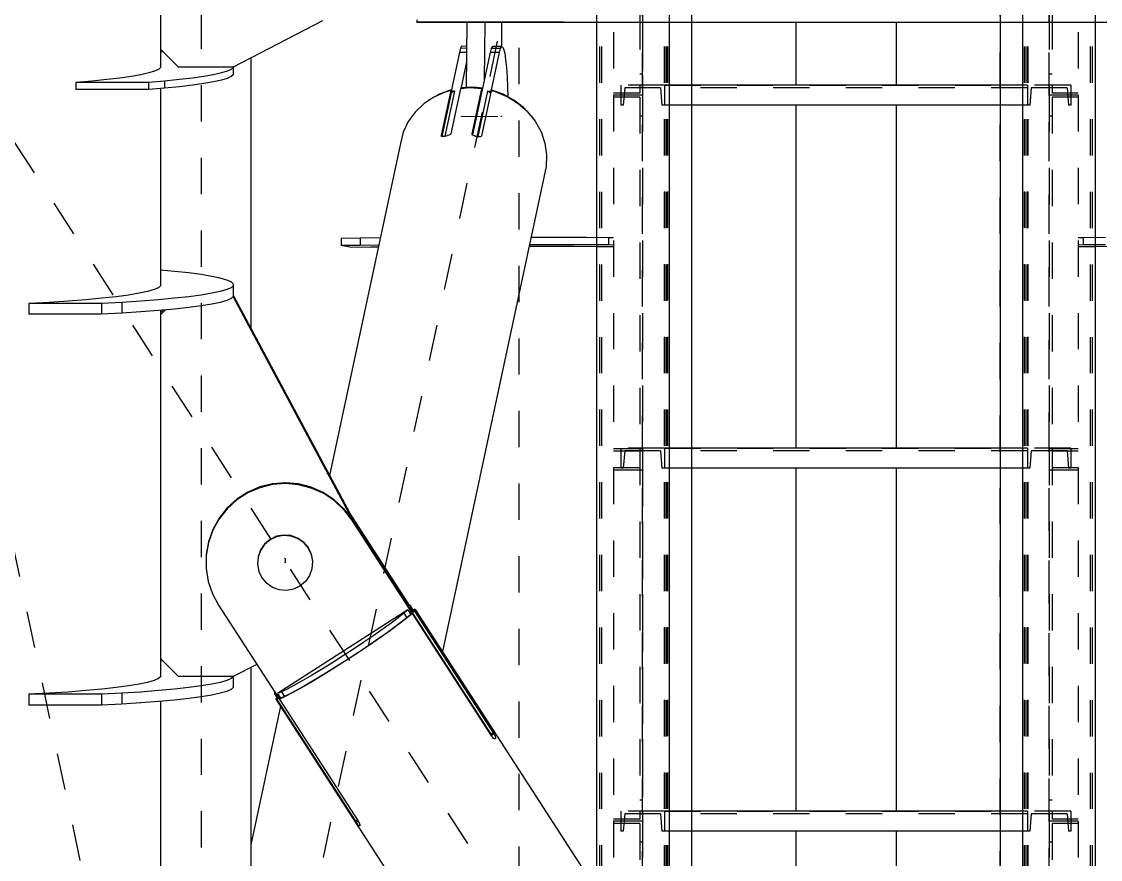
# Model space of a CAD drawing. Header units: millimetres. Extents: x 149919 to 150445, y 136651 to 136866.
# Drawn here: x 150260.593 to 150263.564, y 136731.443 to 136733.751 of the extents above; entities that cross this region are included whole.
import ezdxf

# ---------------------------------------------------------------- set-up
doc = ezdxf.new("R2010")
doc.units = ezdxf.units.MM
doc.header["$LTSCALE"] = 0.25
for name, pattern in [('CENTER', [50.8, 31.75, -6.35, 6.35, -6.35]), ('XKITLINE00', [0]), ('XKITLINE02', [4, 2, -2]), ('XKITLINE03', [6, 3, -1, 1, -1])]:
    doc.linetypes.add(name, pattern=pattern)

# ---------------------------------------------------------------- blocks, each defined once
blk = doc.blocks.new('çatıı')
at = {"color": 116, "linetype": 'XKITLINE02', "true_color": 0x136734}
for p, q in [((12037.16, 9590.91), (12037.15, 7919.31)), ((12037.69, 9590.91), (12037.69, 7919.31)), ((12054.92, 9590.91), (12054.92, 7919.31)), ((12055, 9590.95), (12055, 7919.31)), ((12055.46, 9590.91), (12055.45, 7919.31)), ((12055.85, 9590.95), (12055.85, 7919.31)), ((12147.49, 9590.95), (12147.48, 7919.31)), ((12147.49, 9590.95), (12147.48, 7919.31)), ((12154.14, 9590.95), (12154.13, 7919.31)), ((12154.14, 9590.95), (12154.13, 7919.31)), ((12154.54, 9590.91), (12154.53, 7919.31)), ((12154.99, 9590.95), (12154.98, 7919.31)), ((12154.99, 9590.95), (12154.98, 7919.31)), ((12155.07, 9590.91), (12155.07, 7919.31)), ((12172.3, 9590.91), (12172.3, 7919.31)), ((12172.84, 9590.91), (12172.83, 7919.31)), ((12048.2, 8420.09), (12048.2, 8318.11)), ((12049, 8420.09), (12049, 8317.52)), ((12160.98, 8420.09), (12160.98, 8317.52)), ((12161.78, 8420.09), (12161.78, 8318.11)), ((12041, 8414.84), (12041, 8317.52)), ((12168.98, 8414.84), (12168.98, 8317.52)), ((12036.3, 8383.05), (12036.3, 8337.53)), ((12049, 8383.05), (12049, 8317.52)), ((12056.3, 8383.05), (12056.3, 8337.53)), ((12062.5, 8383.05), (12062.5, 8337.53)), ((12147.48, 8383.05), (12147.48, 8337.53)), ((12153.68, 8383.05), (12153.68, 8337.53)), ((12173.68, 8383.05), (12173.68, 8337.53)), ((12049, 8323.35), (12048.2, 8323.35)), ((12161.78, 8323.35), (12160.98, 8323.35)), ((12048.2, 8318.11), (12041, 8318.11)), ((12043, 8320.27), (12043, 8314.77)), ((12055, 8320.27), (12043, 8320.27)), ((12043, 8320.27), (12043, 8314.77)), ((12044.07, 8319.57), (12043.68, 8314.77)), ((12044.07, 8319.57), (12043.68, 8314.77)), ((12053.94, 8319.57), (12044.07, 8319.57)), ((12053.94, 8319.57), (12054.32, 8314.77)), ((12053.94, 8319.57), (12054.32, 8314.77)), ((12055, 8320.27), (12055, 8314.77)), ((12062.5, 8320.27), (12055, 8320.27)), ((12055, 8320.27), (12055, 8314.77)), ((12055, 8320.27), (12055, 8314.77)), ((12154.98, 8319.57), (12055, 8319.57)), ((12154.98, 8320.27), (12147.48, 8320.27)), ((12154.98, 8320.27), (12154.98, 8314.77)), ((12154.98, 8320.27), (12154.98, 8314.77)), ((12166.98, 8320.27), (12154.98, 8320.27)), ((12154.98, 8320.27), (12154.98, 8314.77)), ((12156.05, 8319.57), (12155.66, 8314.77)), ((12156.05, 8319.57), (12155.66, 8314.77)), ((12165.92, 8319.57), (12156.05, 8319.57)), ((12168.98, 8318.11), (12161.78, 8318.11)), ((12165.92, 8319.57), (12166.3, 8314.77)), ((12165.92, 8319.57), (12166.3, 8314.77)), ((12166.98, 8320.27), (12166.98, 8314.77)), ((12166.98, 8320.27), (12166.98, 8314.77)), ((12049, 8317.52), (12041, 8317.52)), ((12041, 8317.52), (12041, 8219.49)), ((12049, 8317.52), (12041, 8317.52)), ((12048.2, 8316.94), (12041, 8316.94)), ((12048.2, 8316.94), (12048.2, 8214.27)), ((12049, 8317.52), (12049, 8214.27)), ((12168.98, 8317.52), (12160.98, 8317.52)), ((12160.98, 8317.52), (12160.98, 8214.27)), ((12168.98, 8317.52), (12160.98, 8317.52)), ((12161.78, 8316.94), (12161.78, 8214.27)), ((12168.98, 8316.94), (12161.78, 8316.94)), ((12168.98, 8317.52), (12168.98, 8219.49)), ((12043.68, 8314.77), (12043, 8314.77)), ((12055, 8314.77), (12054.32, 8314.77)), ((12062.5, 8314.77), (12055, 8314.77)), ((12154.98, 8314.77), (12147.48, 8314.77)), ((12155.66, 8314.77), (12154.98, 8314.77)), ((12166.98, 8314.77), (12166.3, 8314.77)), ((12049, 8311.72), (12048.2, 8311.72)), ((12161.78, 8311.72), (12160.98, 8311.72)), ((12049, 8220.07), (12041, 8220.07)), ((12043, 8220.27), (12043, 8214.77)), ((12055, 8220.27), (12043, 8220.27)), ((12043, 8220.27), (12043, 8214.77)), ((12049, 8220.09), (12048.2, 8220.09)), ((12048.2, 8220.09), (12048.2, 8118.11)), ((12049, 8220.09), (12049, 8117.52)), ((12055, 8220.27), (12055, 8214.77)), ((12062.5, 8220.27), (12055, 8220.27)), ((12055, 8220.27), (12055, 8214.77)), ((12055, 8220.27), (12055, 8214.77)), ((12154.98, 8220.27), (12147.48, 8220.27)), ((12154.98, 8220.27), (12154.98, 8214.77)), ((12154.98, 8220.27), (12154.98, 8214.77)), ((12166.98, 8220.27), (12154.98, 8220.27)), ((12154.98, 8220.27), (12154.98, 8214.77)), ((12160.98, 8220.09), (12160.98, 8117.52)), ((12161.78, 8220.09), (12160.98, 8220.09)), ((12168.98, 8220.07), (12160.98, 8220.07)), ((12161.78, 8220.09), (12161.78, 8118.11)), ((12166.98, 8220.27), (12166.98, 8214.77)), ((12166.98, 8220.27), (12166.98, 8214.77)), ((12048.2, 8219.49), (12041, 8219.49)), ((12044.07, 8219.57), (12043.68, 8214.77)), ((12044.07, 8219.57), (12043.68, 8214.77)), ((12053.94, 8219.57), (12044.07, 8219.57)), ((12053.94, 8219.57), (12054.32, 8214.77)), ((12053.94, 8219.57), (12054.32, 8214.77)), ((12154.98, 8219.57), (12055, 8219.57)), ((12156.05, 8219.57), (12155.66, 8214.77)), ((12156.05, 8219.57), (12155.66, 8214.77)), ((12165.92, 8219.57), (12156.05, 8219.57)), ((12168.98, 8219.49), (12161.78, 8219.49)), ((12165.92, 8219.57), (12166.3, 8214.77)), ((12165.92, 8219.57), (12166.3, 8214.77)), ((12048.2, 8214.84), (12041, 8214.84)), ((12041, 8214.84), (12041, 8117.52)), ((12049, 8214.26), (12041, 8214.26)), ((12043.68, 8214.77), (12043, 8214.77)), ((12049, 8214.27), (12048.2, 8214.27)), ((12055, 8214.77), (12054.32, 8214.77)), ((12062.5, 8214.77), (12055, 8214.77)), ((12154.98, 8214.77), (12147.48, 8214.77)), ((12155.66, 8214.77), (12154.98, 8214.77)), ((12161.78, 8214.27), (12160.98, 8214.27)), ((12168.98, 8214.26), (12160.98, 8214.26)), ((12168.98, 8214.84), (12161.78, 8214.84)), ((12166.98, 8214.77), (12166.3, 8214.77)), ((12168.98, 8214.84), (12168.98, 8117.52)), ((12049, 8123.35), (12048.2, 8123.35)), ((12161.78, 8123.35), (12160.98, 8123.35)), ((12043, 8120.27), (12043, 8114.77)), ((12055, 8120.27), (12043, 8120.27)), ((12043, 8120.27), (12043, 8114.77)), ((12044.07, 8119.57), (12043.68, 8114.77)), ((12044.07, 8119.57), (12043.68, 8114.77)), ((12053.94, 8119.57), (12044.07, 8119.57)), ((12049, 8120.27), (12049, 8117.52)), ((12053.94, 8119.57), (12054.32, 8114.77)), ((12053.94, 8119.57), (12054.32, 8114.77)), ((12055, 8120.27), (12055, 8114.77)), ((12062.5, 8120.27), (12055, 8120.27)), ((12055, 8120.27), (12055, 8114.77)), ((12055, 8120.27), (12055, 8114.77)), ((12154.98, 8119.57), (12055, 8119.57)), ((12154.98, 8120.27), (12147.48, 8120.27)), ((12154.98, 8120.27), (12154.98, 8114.77)), ((12154.98, 8120.27), (12154.98, 8114.77)), ((12166.98, 8120.27), (12154.98, 8120.27)), ((12154.98, 8120.27), (12154.98, 8114.77)), ((12156.05, 8119.57), (12155.66, 8114.77)), ((12156.05, 8119.57), (12155.66, 8114.77)), ((12165.92, 8119.57), (12156.05, 8119.57)), ((12165.92, 8119.57), (12166.3, 8114.77)), ((12165.92, 8119.57), (12166.3, 8114.77)), ((12166.98, 8120.27), (12166.98, 8114.77)), ((12166.98, 8120.27), (12166.98, 8114.77)), ((12048.2, 8118.11), (12041, 8118.11)), ((12041, 8117.52), (12041, 8019.49)), ((12049, 8117.52), (12041, 8117.52)), ((12049, 8117.52), (12041, 8117.52)), ((12048.2, 8116.94), (12041, 8116.94)), ((12048.2, 8116.94), (12048.2, 8014.27)), ((12049, 8117.52), (12049, 8014.27)), ((12160.98, 8117.52), (12160.98, 8014.27)), ((12168.98, 8117.52), (12160.98, 8117.52)), ((12168.98, 8117.52), (12160.98, 8117.52)), ((12168.98, 8118.11), (12161.78, 8118.11)), ((12161.78, 8116.94), (12161.78, 8014.27)), ((12168.98, 8116.94), (12161.78, 8116.94)), ((12168.98, 8117.52), (12168.98, 8019.49)), ((12043.68, 8114.77), (12043, 8114.77)), ((12055, 8114.77), (12054.32, 8114.77)), ((12062.5, 8114.77), (12055, 8114.77)), ((12154.98, 8114.77), (12147.48, 8114.77)), ((12155.66, 8114.77), (12154.98, 8114.77)), ((12166.98, 8114.77), (12166.3, 8114.77)), ((12049, 8111.72), (12048.2, 8111.72)), ((12161.78, 8111.72), (12160.98, 8111.72))]:
    blk.add_line(p, q, dxfattribs=at)
at = {"color": 1, "linetype": 'XKITLINE03'}
for p, q in [((12049, 7919.31), (12049.01, 9590.91)), ((12055, 9590.95), (12055, 7919.31)), ((12147.48, 7919.31), (12147.49, 9590.95)), ((12160.98, 7919.31), (12160.99, 9590.91)), ((12049, 8414.26), (12049, 8317.52)), ((12160.98, 8317.52), (12160.98, 8414.26)), ((12055, 8320.27), (12154.98, 8320.27)), ((12055, 8320.27), (12055, 8320.27)), ((12154.98, 8320.27), (12154.98, 8320.27)), ((12049, 8317.52), (12049, 8220.07)), ((12160.98, 8220.07), (12160.98, 8317.52)), ((12055, 8220.27), (12154.98, 8220.27)), ((12055, 8220.27), (12055, 8220.27)), ((12154.98, 8220.27), (12154.98, 8220.27)), ((12049, 8214.26), (12049, 8117.52)), ((12160.98, 8117.52), (12160.98, 8214.26)), ((12055, 8120.27), (12154.98, 8120.27)), ((12055, 8120.27), (12055, 8120.27)), ((12154.98, 8120.27), (12154.98, 8120.27)), ((12049, 8117.52), (12049, 8020.07)), ((12160.98, 8020.07), (12160.98, 8117.52))]:
    blk.add_line(p, q, dxfattribs=at)
at = {"color": 8, "linetype": 'CENTER'}
for p, q in [((12015, 8100.54), (12015, 8908.22)), ((11927.5, 7950.27), (11927.5, 8770.27)), ((11840, 7540.27), (12015, 8360.27)), ((11927.5, 7950.27), (11840, 8360.27)), ((12370, 7540.27), (11840, 8360.27)), ((11999.15, 8311.73), (12010.1, 8311.66)), ((11950.5, 8189.82), (11950.5, 8188.8))]:
    blk.add_line(p, q, dxfattribs=at)
at = {"color": 8, "linetype": 'XKITLINE00'}
for p, q in [((11916.2, 8390.02), (11916.2, 8330.21)), ((11960.8, 8337.99), (11936.2, 8325.23)), ((11986.8, 8338.25), (11986.8, 8337.65)), ((12026.8, 8337.65), (11986.8, 8337.65)), ((11986.8, 8337.65), (11986.8, 8337.52)), ((11986.8, 8337.52), (11986.8, 8337.5)), ((12026.8, 8337.52), (11986.8, 8337.52)), ((11986.8, 8337.52), (11986.8, 8337.5)), ((12223.2, 8337.5), (11986.8, 8337.5)), ((12000.54, 8337.52), (12000.4, 8319.65)), ((12005.52, 8337.52), (12005.39, 8321.78)), ((12010.15, 8337.52), (12010.09, 8330.9)), ((12027.11, 8337.64), (12026.8, 8337.65)), ((12026.8, 8337.65), (12026.8, 8337.52)), ((12027.11, 8337.52), (12026.8, 8337.52)), ((12027.39, 8337.62), (12027.11, 8337.64)), ((12027.11, 8337.64), (12027.11, 8337.52)), ((12027.39, 8337.52), (12027.11, 8337.52)), ((12027.63, 8337.58), (12027.39, 8337.62)), ((12027.63, 8337.52), (12027.39, 8337.52)), ((12027.8, 8337.53), (12027.63, 8337.58)), ((12027.8, 8337.52), (12027.63, 8337.52)), ((12091.2, 8337.53), (12091.2, 8320.27)), ((12118.8, 8337.53), (12118.8, 8320.27)), ((11916.2, 8330.21), (11916.2, 8325.1)), ((11921.2, 8325.23), (11916.2, 8330.21)), ((11998.83, 8330.43), (11998.52, 8329.31)), ((11999.14, 8330.98), (11998.83, 8330.43)), ((12000.49, 8330.42), (11998.83, 8330.43)), ((12000.49, 8330.97), (11999.14, 8330.98)), ((12007.29, 8330.37), (12006.99, 8329.25)), ((12007.61, 8330.92), (12007.29, 8330.37)), ((12009.78, 8330.35), (12007.29, 8330.37)), ((12010.09, 8330.9), (12007.61, 8330.92)), ((12009.78, 8330.35), (12009.47, 8329.23)), ((12010.09, 8330.9), (12009.78, 8330.35)), ((12010.41, 8330.87), (12010.09, 8330.9)), ((12010.41, 8330.87), (12010.72, 8330.25)), ((12010.72, 8330.25), (12011, 8329.07)), ((11917.03, 8329.37), (11916.2, 8329.44)), ((11941.09, 8327.76), (11941.09, 8253.37)), ((11998.52, 8329.31), (11996.25, 8318.65)), ((12000.48, 8329.3), (11998.52, 8329.31)), ((12006.99, 8329.25), (12002.15, 8306.57)), ((12009.47, 8329.23), (12006.99, 8329.25)), ((12009.47, 8329.23), (12007.2, 8318.57)), ((12011, 8329.07), (12011.26, 8327.35)), ((12011.26, 8327.35), (12011.49, 8325.16)), ((11914.59, 8324.12), (11912.96, 8323.63)), ((11915.68, 8324.62), (11914.59, 8324.12)), ((11916.23, 8325.13), (11915.68, 8324.62)), ((11916.23, 8325.64), (11916.2, 8325.67)), ((11916.23, 8325.64), (11916.23, 8325.13)), ((11936.2, 8325.23), (11921.2, 8325.23)), ((11934.59, 8324.12), (11932.96, 8323.63)), ((11935.68, 8324.62), (11934.59, 8324.12)), ((11936.23, 8325.13), (11935.68, 8324.62)), ((11936.23, 8325.24), (11936.23, 8323.13)), ((12000.45, 8326.68), (11998.88, 8319.31)), ((12011.49, 8325.16), (12011.67, 8322.57)), ((11897.34, 8321.42), (11892.88, 8321.05)), ((11892.88, 8321.05), (11892.88, 8319.06)), ((11912.88, 8321.05), (11892.88, 8321.05)), ((11901.4, 8321.81), (11897.34, 8321.42)), ((11905.01, 8322.24), (11901.4, 8321.81)), ((11908.16, 8322.68), (11905.01, 8322.24)), ((11910.81, 8323.15), (11908.16, 8322.68)), ((11912.96, 8323.63), (11910.81, 8323.15)), ((11917.34, 8321.42), (11912.88, 8321.05)), ((11912.88, 8321.05), (11912.88, 8319.06)), ((11921.4, 8321.81), (11917.34, 8321.42)), ((11917.34, 8321.42), (11917.34, 8319.42)), ((11925.01, 8322.24), (11921.4, 8321.81)), ((11928.16, 8322.68), (11925.01, 8322.24)), ((11930.81, 8323.15), (11928.16, 8322.68)), ((11930.81, 8321.15), (11928.16, 8320.69)), ((11932.96, 8323.63), (11930.81, 8323.15)), ((11932.96, 8321.63), (11930.81, 8321.15)), ((11934.59, 8322.13), (11932.96, 8321.63)), ((11935.68, 8322.63), (11934.59, 8322.13)), ((11936.23, 8323.13), (11935.68, 8322.63)), ((12011.67, 8322.57), (12011.81, 8319.63)), ((11912.88, 8319.06), (11892.88, 8319.06)), ((11917.34, 8319.42), (11912.88, 8319.06)), ((11916.2, 8319.33), (11916.2, 8264.99)), ((11921.4, 8319.82), (11917.34, 8319.42)), ((11925.01, 8320.24), (11921.4, 8319.82)), ((11928.16, 8320.69), (11925.01, 8320.24)), ((11994.62, 8318.39), (11991.49, 8317.01)), ((11993.19, 8317.89), (11992.12, 8317.29)), ((11993.19, 8317.89), (11993.16, 8317.75)), ((11996.29, 8318.99), (11993.19, 8317.89)), ((11996.14, 8318.77), (11993.5, 8306.37)), ((11996.18, 8317.87), (11993.68, 8306.16)), ((11996.27, 8318.14), (11993.71, 8306.15)), ((11997.21, 8318.64), (11994.56, 8306.24)), ((11996.14, 8318.77), (11994.62, 8318.39)), ((11996.14, 8318.77), (11996.18, 8317.87)), ((11996.29, 8318.99), (11996.16, 8318.37)), ((11996.16, 8318.37), (11996.18, 8317.74)), ((11998.81, 8319.3), (11996.17, 8306.9)), ((11997.21, 8318.64), (11996.25, 8318.65)), ((11996.25, 8318.65), (11996.27, 8318.14)), ((11997.21, 8318.64), (11996.27, 8318.14)), ((11996.29, 8318.99), (11996.29, 8318.87)), ((12001.47, 8319.52), (11998.81, 8319.3)), ((11998.96, 8319.51), (11998.92, 8319.31)), ((12000.39, 8319.65), (11998.96, 8319.51)), ((12000.39, 8319.65), (12000.35, 8319.43)), ((12001.84, 8319.69), (12000.39, 8319.65)), ((12004.59, 8319.28), (12001.47, 8319.52)), ((12003.29, 8319.63), (12001.84, 8319.69)), ((12004.59, 8319.28), (12001.94, 8306.89)), ((12004.62, 8318.42), (12002.1, 8306.62)), ((12003.29, 8319.63), (12003.24, 8319.39)), ((12004.73, 8319.47), (12003.29, 8319.63)), ((12006.24, 8318.58), (12003.59, 8306.18)), ((12004.59, 8319.28), (12004.62, 8318.42)), ((12004.73, 8319.47), (12004.6, 8318.85)), ((12004.6, 8318.85), (12004.63, 8318.19)), ((12007.29, 8318.7), (12004.65, 8306.3)), ((12004.73, 8319.47), (12004.76, 8318.81)), ((12007.2, 8318.57), (12006.24, 8318.58)), ((12007.16, 8318.09), (12006.24, 8318.58)), ((12007.2, 8318.57), (12007.21, 8318.3)), ((12008.44, 8318.43), (12007.29, 8318.7)), ((12007.44, 8318.91), (12007.39, 8318.68)), ((12010.62, 8317.77), (12007.44, 8318.91)), ((12011.69, 8317.08), (12008.44, 8318.43)), ((12011.81, 8319.63), (12011.87, 8317.08)), ((11988.69, 8315.16), (11986.31, 8312.87)), ((11991.49, 8317.01), (11988.69, 8315.16)), ((11990.36, 8316.31), (11990.05, 8316.06)), ((11990.79, 8316.55), (11990.36, 8316.31)), ((12010.62, 8317.77), (12010.57, 8317.54)), ((12013.56, 8316.15), (12010.62, 8317.77)), ((12014.67, 8315.24), (12011.69, 8317.08)), ((12016.18, 8314.12), (12013.56, 8316.15)), ((12017.26, 8312.96), (12014.67, 8315.24)), ((11986.31, 8312.87), (11984.42, 8310.23)), ((12016.18, 8314.12), (12017.16, 8313.05)), ((12017.26, 8312.96), (12019.41, 8310.33)), ((12017.41, 8312.78), (12018.4, 8311.71)), ((12091.2, 8314.77), (12091.2, 8220.27)), ((12118.8, 8314.77), (12118.8, 8220.27)), ((11984.42, 8310.23), (11983.07, 8307.3)), ((12018.4, 8311.71), (12018.86, 8311.01)), ((12019.41, 8310.33), (12021.04, 8307.42)), ((11983.07, 8307.3), (11982.31, 8304.19)), ((11993.5, 8306.37), (11993.54, 8306.24)), ((11993.68, 8306.15), (11993.54, 8306.24)), ((11993.91, 8306.1), (11993.68, 8306.15)), ((11994.2, 8306.1), (11993.91, 8306.1)), ((11994.54, 8306.15), (11994.2, 8306.1)), ((11994.56, 8306.24), (11994.33, 8306.12)), ((11994.9, 8306.24), (11994.54, 8306.15)), ((11994.91, 8306.24), (11994.56, 8306.24)), ((11995.23, 8306.36), (11994.9, 8306.24)), ((11995.26, 8306.37), (11995.23, 8306.36)), ((11995.59, 8306.47), (11995.26, 8306.37)), ((11995.86, 8306.6), (11995.59, 8306.47)), ((11996.06, 8306.75), (11995.86, 8306.6)), ((11996.17, 8306.9), (11996.06, 8306.75)), ((12001.94, 8306.89), (12001.99, 8306.73)), ((12001.99, 8306.73), (12002.13, 8306.59)), ((12002.28, 8306.5), (12002.13, 8306.59)), ((12002.36, 8306.44), (12002.28, 8306.5)), ((12002.65, 8306.29), (12002.36, 8306.44)), ((12003, 8306.16), (12002.65, 8306.29)), ((12003.59, 8306.18), (12002.93, 8306.19)), ((12003.37, 8306.07), (12003, 8306.16)), ((12003.73, 8306.03), (12003.37, 8306.07)), ((12003.88, 8306.03), (12003.59, 8306.18)), ((12004.06, 8306.03), (12003.73, 8306.03)), ((12004.34, 8306.08), (12004.06, 8306.03)), ((12004.54, 8306.18), (12004.34, 8306.08)), ((12004.65, 8306.3), (12004.54, 8306.18)), ((12021.04, 8307.42), (12022.1, 8304.31)), ((11982.31, 8304.19), (11962.79, 8212.76)), ((12022.1, 8304.31), (12022.55, 8301.1)), ((12022.55, 8301.1), (12022.4, 8297.89)), ((12022.4, 8297.89), (11993.88, 8164.25)), ((11971.23, 8278.14), (11965.92, 8278.08)), ((11965.92, 8278.08), (11965.92, 8276.08)), ((11976.76, 8278.19), (11971.23, 8278.14)), ((11971.23, 8278.14), (11971.23, 8276.14)), ((12020.78, 8276.34), (12017.8, 8276.34)), ((12020.78, 8278.34), (12018.23, 8278.34)), ((12027.18, 8278.32), (12020.78, 8278.34)), ((12027.18, 8276.32), (12020.78, 8276.34)), ((12033.47, 8278.29), (12027.18, 8278.32)), ((12033.47, 8276.29), (12027.18, 8276.32)), ((12039.6, 8278.26), (12033.47, 8278.29)), ((12039.6, 8276.26), (12033.47, 8276.29)), ((12039.6, 8278.26), (12039.6, 8276.26)), ((12041, 8278.24), (12039.6, 8278.26)), ((12170.39, 8278.26), (12168.98, 8278.24)), ((12176.53, 8278.29), (12170.39, 8278.26)), ((12170.39, 8278.26), (12170.39, 8276.26)), ((12176.53, 8276.29), (12170.39, 8276.26)), ((11971.23, 8276.14), (11965.92, 8276.08)), ((11968.84, 8275.56), (11965.92, 8276.08)), ((11974.16, 8275.62), (11968.84, 8275.56)), ((11976.33, 8276.19), (11971.23, 8276.14)), ((11976.21, 8275.64), (11974.16, 8275.62)), ((12023.71, 8275.82), (12017.69, 8275.83)), ((12030.11, 8275.8), (12023.71, 8275.82)), ((12036.39, 8275.77), (12030.11, 8275.8)), ((12041, 8275.75), (12036.39, 8275.77)), ((12041, 8276.25), (12039.6, 8276.26)), ((12170.39, 8276.26), (12168.98, 8276.25)), ((12173.6, 8275.77), (12168.98, 8275.75)), ((12179.88, 8275.8), (12173.6, 8275.77)), ((11920.04, 8268.99), (11916.2, 8269.34)), ((11923.97, 8268.55), (11920.04, 8268.99)), ((11927.4, 8268.09), (11923.97, 8268.55)), ((11930.3, 8267.61), (11927.4, 8268.09)), ((11932.65, 8267.11), (11930.3, 8267.61)), ((11915.62, 8264.48), (11914.43, 8263.95)), ((11916.22, 8265.01), (11915.62, 8264.48)), ((11916.22, 8265.54), (11916.2, 8265.56)), ((11916.22, 8265.54), (11916.22, 8265.01)), ((11934.43, 8266.6), (11932.65, 8267.11)), ((11935.62, 8266.07), (11934.43, 8266.6)), ((11935.62, 8264.48), (11934.43, 8263.95)), ((11936.22, 8265.54), (11935.62, 8266.07)), ((11936.22, 8265.01), (11935.62, 8264.48)), ((11936.22, 8265.54), (11936.22, 8262.02)), ((11900.04, 8261.57), (11895.63, 8261.16)), ((11903.97, 8262), (11900.04, 8261.57)), ((11907.4, 8262.46), (11903.97, 8262)), ((11910.3, 8262.94), (11907.4, 8262.46)), ((11912.65, 8263.44), (11910.3, 8262.94)), ((11914.43, 8263.95), (11912.65, 8263.44)), ((11920.04, 8261.57), (11915.63, 8261.16)), ((11923.97, 8262), (11920.04, 8261.57)), ((11927.4, 8262.46), (11923.97, 8262)), ((11930.3, 8262.94), (11927.4, 8262.46)), ((11932.65, 8263.44), (11930.3, 8262.94)), ((11934.43, 8263.95), (11932.65, 8263.44)), ((11935.62, 8261.49), (11934.43, 8260.96)), ((11936.22, 8262.02), (11935.62, 8261.49)), ((11936.22, 8262.47), (11969.73, 8199.77)), ((11936.22, 8262), (11969.43, 8199.86)), ((11885.55, 8260.45), (11879.95, 8260.15)), ((11879.95, 8260.15), (11879.95, 8257.16)), ((11899.95, 8260.15), (11879.95, 8260.15)), ((11890.79, 8260.79), (11885.55, 8260.45)), ((11895.63, 8261.16), (11890.79, 8260.79)), ((11905.55, 8260.45), (11899.95, 8260.15)), ((11899.95, 8260.15), (11899.95, 8257.16)), ((11910.79, 8260.79), (11905.55, 8260.45)), ((11905.55, 8260.45), (11905.55, 8257.46)), ((11915.63, 8261.16), (11910.79, 8260.79)), ((11920.04, 8258.57), (11915.63, 8258.17)), ((11923.97, 8259.01), (11920.04, 8258.57)), ((11927.4, 8259.47), (11923.97, 8259.01)), ((11930.3, 8259.95), (11927.4, 8259.47)), ((11932.65, 8260.45), (11930.3, 8259.95)), ((11934.43, 8260.96), (11932.65, 8260.45)), ((11899.95, 8257.16), (11879.95, 8257.16)), ((11905.55, 8257.46), (11899.95, 8257.16)), ((11910.79, 8257.8), (11905.55, 8257.46)), ((11915.63, 8258.17), (11910.79, 8257.8)), ((11917.47, 8258.34), (11916.2, 8257.06)), ((11916.95, 8258.29), (11916.2, 8257.54)), ((11916.2, 8258.22), (11916.2, 8257.3)), ((11916.2, 8257.3), (11916.2, 8257.06)), ((11916.2, 8257.06), (11916.2, 8162.36)), ((12091.2, 8214.77), (12091.2, 8120.27)), ((12118.8, 8214.77), (12118.8, 8120.27)), ((11940.24, 8208.21), (11937.21, 8206.27)), ((11940.24, 8207.98), (11937.21, 8206.03)), ((11943.55, 8209.64), (11940.24, 8208.21)), ((11943.55, 8209.4), (11940.24, 8207.98)), ((11947.04, 8210.49), (11943.55, 8209.64)), ((11947.04, 8210.26), (11943.55, 8209.4)), ((11950.63, 8210.77), (11947.04, 8210.49)), ((11950.63, 8210.53), (11947.04, 8210.26)), ((11954.22, 8210.45), (11950.63, 8210.77)), ((11954.22, 8210.21), (11950.63, 8210.53)), ((11957.7, 8209.55), (11954.22, 8210.45)), ((11957.7, 8209.31), (11954.22, 8210.21)), ((11960.99, 8208.08), (11957.7, 8209.55)), ((11960.99, 8207.85), (11957.7, 8209.31)), ((11963.99, 8206.1), (11960.99, 8208.08)), ((11937.21, 8206.27), (11934.55, 8203.86)), ((11937.21, 8206.03), (11934.55, 8203.62)), ((11963.99, 8205.87), (11960.99, 8207.85)), ((11966.63, 8203.65), (11963.99, 8206.1)), ((11966.63, 8203.42), (11963.99, 8205.87)), ((11934.55, 8203.86), (11932.32, 8201.04)), ((11934.55, 8203.62), (11932.32, 8200.8)), ((11966.63, 8203.65), (11966.63, 8203.42)), ((11966.63, 8203.65), (11968.82, 8200.81)), ((11966.63, 8203.42), (11968.82, 8200.57)), ((11932.32, 8201.04), (11930.59, 8197.89)), ((11932.32, 8200.8), (11930.59, 8197.66)), ((11968.62, 8201.86), (11968.82, 8201.6)), ((11968.82, 8201.6), (11984.8, 8176.87)), ((11968.82, 8201.6), (11968.82, 8201.48)), ((11968.82, 8200.81), (12007.17, 8141.48)), ((11968.82, 8200.81), (11968.82, 8200.57)), ((11968.82, 8200.57), (11985.5, 8174.76)), ((11969.19, 8200.79), (11984.69, 8176.81)), ((11969.73, 8199.77), (11970.24, 8198.62)), ((11969.73, 8199.77), (11969.73, 8199.39)), ((11930.59, 8197.89), (11929.4, 8194.5)), ((11930.59, 8197.66), (11929.4, 8194.27)), ((11950.12, 8196.37), (11948.17, 8196.01)), ((11950.12, 8196.3), (11948.17, 8195.95)), ((11950.12, 8196.3), (11948.17, 8195.95)), ((11950.12, 8196.24), (11948.17, 8195.89)), ((11952.1, 8196.21), (11950.12, 8196.37)), ((11952.1, 8196.14), (11950.12, 8196.3)), ((11952.1, 8196.14), (11950.12, 8196.3)), ((11952.1, 8196.08), (11950.12, 8196.24)), ((11953.97, 8195.54), (11952.1, 8196.21)), ((11953.97, 8195.48), (11952.1, 8196.14)), ((11953.97, 8195.48), (11952.1, 8196.14)), ((11953.97, 8195.41), (11952.1, 8196.08)), ((11929.4, 8194.5), (11928.78, 8190.97)), ((11929.4, 8194.27), (11928.78, 8190.73)), ((11944.87, 8193.89), (11943.74, 8192.26)), ((11944.87, 8193.83), (11943.74, 8192.2)), ((11944.87, 8193.83), (11943.74, 8192.2)), ((11944.87, 8193.76), (11943.74, 8192.14)), ((11946.38, 8195.17), (11944.87, 8193.89)), ((11946.38, 8195.11), (11944.87, 8193.83)), ((11946.38, 8195.11), (11944.87, 8193.83)), ((11946.38, 8195.04), (11944.87, 8193.76)), ((11948.17, 8196.01), (11946.38, 8195.17)), ((11948.17, 8195.95), (11946.38, 8195.11)), ((11948.17, 8195.95), (11946.38, 8195.11)), ((11948.17, 8195.89), (11946.38, 8195.04)), ((11946.38, 8195.17), (11946.38, 8195.11)), ((11946.38, 8195.11), (11946.38, 8195.04)), ((11955.6, 8194.41), (11953.97, 8195.54)), ((11955.6, 8194.35), (11953.97, 8195.48)), ((11955.6, 8194.35), (11953.97, 8195.48)), ((11955.6, 8194.29), (11953.97, 8195.41)), ((11955.6, 8194.41), (11956.88, 8192.9)), ((11955.6, 8194.35), (11956.88, 8192.84)), ((11955.6, 8194.35), (11956.88, 8192.84)), ((11955.6, 8194.29), (11956.88, 8192.78)), ((11928.78, 8190.73), (11928.76, 8187.14)), ((11943.07, 8190.28), (11942.9, 8188.3)), ((11943.74, 8192.26), (11943.07, 8190.4)), ((11943.74, 8192.2), (11943.07, 8190.34)), ((11943.74, 8192.2), (11943.07, 8190.34)), ((11943.74, 8192.14), (11943.07, 8190.28)), ((11956.88, 8192.9), (11956.88, 8192.84)), ((11956.88, 8192.9), (11957.73, 8191.12)), ((11956.88, 8192.84), (11957.73, 8191.05)), ((11956.88, 8192.84), (11957.73, 8191.05)), ((11956.88, 8192.84), (11956.88, 8192.78)), ((11956.88, 8192.78), (11957.73, 8190.99)), ((11957.73, 8191.12), (11958.09, 8189.17)), ((11957.73, 8191.05), (11958.09, 8189.11)), ((11957.73, 8191.05), (11958.09, 8189.11)), ((11957.73, 8190.99), (11958.09, 8189.04)), ((11928.76, 8187.14), (11929.33, 8183.6)), ((11942.9, 8188.3), (11943.26, 8186.36)), ((11958.09, 8189.04), (11957.92, 8187.07)), ((11943.26, 8186.36), (11944.11, 8184.57)), ((11944.11, 8184.57), (11945.39, 8183.06)), ((11957.25, 8185.21), (11956.13, 8183.58)), ((11957.92, 8187.07), (11957.25, 8185.21)), ((11929.33, 8183.6), (11930.48, 8180.2)), ((11947.02, 8181.94), (11945.39, 8183.06)), ((11948.89, 8181.27), (11947.02, 8181.94)), ((11950.87, 8181.11), (11948.89, 8181.27)), ((11952.82, 8181.46), (11950.87, 8181.11)), ((11954.61, 8182.31), (11952.82, 8181.46)), ((11956.13, 8183.58), (11954.61, 8182.31)), ((11930.48, 8180.2), (11932.17, 8177.03)), ((11932.17, 8177.03), (11948.85, 8151.22)), ((11984.31, 8175.77), (11948.42, 8152.71)), ((11984.31, 8175.77), (11983.21, 8174.8)), ((11984.31, 8175.77), (11985.13, 8174.51)), ((11984.93, 8176.95), (11984.44, 8176.64)), ((11984.93, 8176.42), (11984.69, 8176.26)), ((11985.1, 8176.93), (11984.93, 8176.95)), ((11985.1, 8176.66), (11984.93, 8176.42)), ((11984.93, 8176.42), (11985.75, 8175.16)), ((11985.1, 8176.93), (11985.15, 8176.83)), ((11985.15, 8176.83), (11985.1, 8176.66)), ((11985.1, 8176.66), (11985.91, 8175.4)), ((11986.14, 8175.41), (11985.5, 8175.01)), ((11985.91, 8175.4), (11985.75, 8175.16)), ((11986.14, 8175.95), (11985.84, 8175.76)), ((11985.97, 8175.57), (11985.91, 8175.4)), ((11986.39, 8175.84), (11986.14, 8175.95)), ((11986.39, 8175.84), (11986.14, 8175.41)), ((11986.14, 8175.41), (12007.8, 8141.89)), ((11986.39, 8175.84), (12262.02, 7749.39)), ((11981.68, 8173.58), (11979.77, 8172.13)), ((11982.5, 8172.32), (11980.58, 8170.88)), ((11983.21, 8174.8), (11981.68, 8173.58)), ((11983.81, 8173.29), (11981.89, 8171.8)), ((11984.02, 8173.54), (11982.5, 8172.32)), ((11983.21, 8174.8), (11984.02, 8173.54)), ((11985.23, 8174.48), (11983.81, 8173.29)), ((11985.13, 8174.51), (11984.02, 8173.54)), ((11985.5, 8174.76), (11985.12, 8174.52)), ((11985.5, 8174.75), (11985.13, 8174.51)), ((11985.5, 8174.75), (11985.23, 8174.48)), ((11985.75, 8175.16), (11985.5, 8175.01)), ((11985.5, 8174.86), (12007.17, 8141.34)), ((11985.5, 8174.86), (11985.5, 8174.76)), ((11985.5, 8174.75), (12007.17, 8141.23)), ((11977.52, 8170.5), (11974.98, 8168.73)), ((11979.52, 8170.05), (11976.78, 8168.11)), ((11979.77, 8172.13), (11977.52, 8170.5)), ((11980.58, 8170.88), (11978.33, 8169.25)), ((11981.89, 8171.8), (11979.52, 8170.05)), ((11972.24, 8166.86), (11969.34, 8164.93)), ((11974.98, 8168.73), (11972.24, 8166.86)), ((11975.8, 8167.47), (11973.05, 8165.6)), ((11976.78, 8168.11), (11973.75, 8166.03)), ((11978.33, 8169.25), (11975.8, 8167.47)), ((11969.34, 8164.93), (11966.37, 8163)), ((11970.51, 8163.87), (11967.18, 8161.7)), ((11970.15, 8163.67), (11967.18, 8161.74)), ((11973.05, 8165.6), (11970.15, 8163.67)), ((11973.75, 8166.03), (11970.51, 8163.87)), ((11916.2, 8162.36), (11916.2, 8157.32)), ((11921.2, 8157.37), (11916.2, 8162.36)), ((11916.95, 8161.6), (11916.2, 8161.67)), ((11942.72, 8160.7), (11936.2, 8157.37)), ((11963.39, 8161.11), (11960.5, 8159.32)), ((11966.37, 8163), (11963.39, 8161.11)), ((11967.18, 8161.7), (11963.84, 8159.59)), ((11967.18, 8161.74), (11964.21, 8159.85)), ((11916.22, 8157.88), (11916.2, 8157.9)), ((11916.22, 8157.88), (11916.22, 8157.34)), ((11941.09, 8159.87), (11941.09, 8013.19)), ((11957.75, 8157.66), (11955.21, 8156.18)), ((11960.61, 8157.59), (11957.57, 8155.77)), ((11960.5, 8159.32), (11957.75, 8157.66)), ((11961.31, 8158.06), (11958.56, 8156.4)), ((11963.84, 8159.59), (11960.61, 8157.59)), ((11964.21, 8159.85), (11961.31, 8158.06)), ((11907.4, 8154.79), (11903.97, 8154.33)), ((11910.3, 8155.28), (11907.4, 8154.79)), ((11912.65, 8155.78), (11910.3, 8155.28)), ((11914.43, 8156.29), (11912.65, 8155.78)), ((11915.62, 8156.81), (11914.43, 8156.29)), ((11916.22, 8157.34), (11915.62, 8156.81)), ((11936.2, 8157.37), (11921.2, 8157.37)), ((11927.4, 8154.79), (11923.97, 8154.33)), ((11930.3, 8155.28), (11927.4, 8154.79)), ((11932.65, 8155.78), (11930.3, 8155.28)), ((11934.43, 8156.29), (11932.65, 8155.78)), ((11935.62, 8156.81), (11934.43, 8156.29)), ((11936.22, 8157.34), (11935.62, 8156.81)), ((11936.22, 8157.39), (11936.22, 8154.35)), ((11952.96, 8154.92), (11951.05, 8153.9)), ((11955.21, 8156.18), (11952.96, 8154.92)), ((11956.03, 8154.92), (11953.77, 8153.66)), ((11957.57, 8155.77), (11954.83, 8154.19)), ((11958.56, 8156.4), (11956.03, 8154.92)), ((11885.55, 8152.79), (11879.95, 8152.49)), ((11879.95, 8152.49), (11879.95, 8149.5)), ((11899.95, 8152.49), (11879.95, 8152.49)), ((11890.79, 8153.12), (11885.55, 8152.79)), ((11895.63, 8153.5), (11890.79, 8153.12)), ((11900.04, 8153.9), (11895.63, 8153.5)), ((11905.55, 8152.79), (11899.95, 8152.49)), ((11899.95, 8152.49), (11899.95, 8149.5)), ((11903.97, 8154.33), (11900.04, 8153.9)), ((11910.79, 8153.12), (11905.55, 8152.79)), ((11905.55, 8152.79), (11905.55, 8149.8)), ((11915.63, 8153.5), (11910.79, 8153.12)), ((11920.04, 8153.9), (11915.63, 8153.5)), ((11923.97, 8154.33), (11920.04, 8153.9)), ((11927.4, 8151.8), (11923.97, 8151.34)), ((11930.3, 8152.28), (11927.4, 8151.8)), ((11932.65, 8152.78), (11930.3, 8152.28)), ((11934.43, 8153.3), (11932.65, 8152.78)), ((11935.62, 8153.82), (11934.43, 8153.3)), ((11936.22, 8154.35), (11935.62, 8153.82)), ((11947.63, 8152.86), (11947.58, 8152.69)), ((11947.58, 8152.69), (11947.63, 8152.59)), ((11947.71, 8152.98), (11947.63, 8152.86)), ((11947.63, 8152.59), (11948.44, 8151.33)), ((11947.8, 8152.56), (11947.63, 8152.59)), ((11947.93, 8152.65), (11947.8, 8152.56)), ((11947.8, 8152.56), (11948.61, 8151.31)), ((11948.22, 8151.59), (11947.97, 8151.16)), ((11948.26, 8151.62), (11948.22, 8151.59)), ((11949.52, 8153.16), (11948.42, 8152.71)), ((11948.42, 8152.71), (11949.23, 8151.45)), ((11949.22, 8151.46), (11948.85, 8151.22)), ((11949.23, 8151.45), (11948.85, 8151.21)), ((11950.54, 8151.92), (11949.13, 8151.29)), ((11950.33, 8151.9), (11949.23, 8151.45)), ((11951.05, 8153.9), (11949.52, 8153.16)), ((11949.52, 8153.16), (11950.33, 8151.9)), ((11951.86, 8152.64), (11950.33, 8151.9)), ((11952.46, 8152.89), (11950.54, 8151.92)), ((11953.77, 8153.66), (11951.86, 8152.64)), ((11954.83, 8154.19), (11952.46, 8152.89)), ((11899.95, 8149.5), (11879.95, 8149.5)), ((11905.55, 8149.8), (11899.95, 8149.5)), ((11910.79, 8150.13), (11905.55, 8149.8)), ((11915.63, 8150.51), (11910.79, 8150.13)), ((11920.04, 8150.91), (11915.63, 8150.51)), ((11916.2, 8150.56), (11916.2, 7576.88)), ((11923.97, 8151.34), (11920.04, 8150.91)), ((11949.23, 8149.21), (11941.09, 8111.04)), ((11947.97, 8151.16), (12223.6, 7724.71)), ((11948.22, 8151.06), (11947.97, 8151.16)), ((11948.74, 8151.39), (11948.22, 8151.06)), ((11948.22, 8151.06), (11969.89, 8117.54)), ((11948.61, 8151.31), (11948.44, 8151.33)), ((11948.74, 8151.39), (11948.61, 8151.31)), ((11949.13, 8151.29), (11948.85, 8151.21)), ((11948.85, 8151.21), (11970.52, 8117.69)), ((12007.17, 8141.34), (12007.12, 8141.3)), ((12007.8, 8141.89), (12007.17, 8141.49)), ((12007.17, 8141.48), (12007.17, 8141.34)), ((12007.17, 8141.23), (12007.38, 8140.92)), ((12008.01, 8141.56), (12007.27, 8141.09)), ((12007.38, 8140.92), (12007.61, 8140.65)), ((12007.83, 8140.43), (12007.61, 8140.65)), ((12007.8, 8141.89), (12008.01, 8141.56)), ((12008.04, 8140.28), (12007.83, 8140.43)), ((12008.01, 8141.56), (12008.19, 8141.25)), ((12008.21, 8140.21), (12008.04, 8140.28)), ((12008.19, 8141.25), (12008.35, 8140.95)), ((12008.34, 8140.21), (12008.21, 8140.21)), ((12008.43, 8140.3), (12008.34, 8140.21)), ((12008.35, 8140.95), (12008.41, 8140.81)), ((12008.41, 8140.81), (12008.44, 8140.69)), ((12008.46, 8140.46), (12008.43, 8140.3)), ((12008.44, 8140.69), (12008.46, 8140.46)), ((11970.4, 8117.87), (11969.89, 8117.54)), ((11969.89, 8117.54), (11970.1, 8117.21)), ((11970.1, 8117.21), (11970.3, 8116.91)), ((11970.61, 8117.54), (11970.12, 8117.23)), ((11970.3, 8116.91), (11970.49, 8116.64)), ((11970.49, 8116.64), (11970.58, 8116.51)), ((11970.52, 8117.69), (11970.72, 8117.37)), ((11970.67, 8116.42), (11970.58, 8116.51)), ((11970.84, 8116.3), (11970.67, 8116.42)), ((11970.72, 8117.37), (11970.88, 8117.06)), ((11970.98, 8116.24), (11970.84, 8116.3)), ((11970.88, 8117.06), (11971, 8116.78)), ((11971.06, 8116.27), (11970.98, 8116.24)), ((11971, 8116.78), (11971.08, 8116.54)), ((11971.1, 8116.37), (11971.06, 8116.27)), ((11971.08, 8116.54), (11971.1, 8116.37)), ((12091.2, 8114.77), (12091.2, 8100.54)), ((12118.8, 8114.77), (12118.8, 8100.54))]:
    blk.add_line(p, q, dxfattribs=at)
at = {"color": 7, "linetype": 'XKITLINE00'}
for p, q in [((12036.3, 8337.53), (12036.3, 8098.61)), ((12056.3, 8337.53), (12056.3, 8067.66)), ((12062.5, 8337.53), (12062.5, 8058.07)), ((12147.48, 8337.53), (12147.48, 7926.59)), ((12153.68, 8337.53), (12153.68, 7919.31)), ((12173.68, 8337.53), (12173.68, 7919.31)), ((12147.48, 8320.27), (12062.5, 8320.27)), ((12147.48, 8314.77), (12062.5, 8314.77)), ((12147.48, 8220.27), (12062.5, 8220.27)), ((12147.48, 8214.77), (12062.5, 8214.77)), ((12147.48, 8120.27), (12062.5, 8120.27)), ((12147.48, 8114.77), (12062.5, 8114.77))]:
    blk.add_line(p, q, dxfattribs=at)
at = {"color": 1, "linetype": 'XKITLINE00'}
for centre in [(12055, 8320.27), (12055, 8320.27), (12154.98, 8320.27), (12154.98, 8320.27), (12049, 8317.52), (12049, 8317.52), (12160.98, 8317.52), (12160.98, 8317.52), (12049, 8220.07), (12055, 8220.27), (12055, 8220.27), (12154.98, 8220.27), (12154.98, 8220.27), (12160.98, 8220.07), (12049, 8214.26), (12160.98, 8214.26), (12055, 8120.27), (12055, 8120.27), (12154.98, 8120.27), (12154.98, 8120.27), (12049, 8117.52), (12049, 8117.52), (12160.98, 8117.52), (12160.98, 8117.52)]:
    blk.add_circle(centre, 0.05, dxfattribs=at)
at = {"color": 8, "linetype": 'XKITLINE00'}
for centre in [(11999.15, 8311.73), (12010.1, 8311.66), (11950.5, 8189.82), (11950.5, 8188.8)]:
    blk.add_circle(centre, 0.05, dxfattribs=at)

msp = doc.modelspace()

# ---------------------------------------------------------------- block references
at = {"xscale": 0.009999943142843078, "yscale": 0.009999943142843078, "zscale": 0.009999943142843078}
msp.add_blockref('çatıı', (150141.8141, 136650.3731), dxfattribs=at)

doc.saveas('drawing.dxf')
